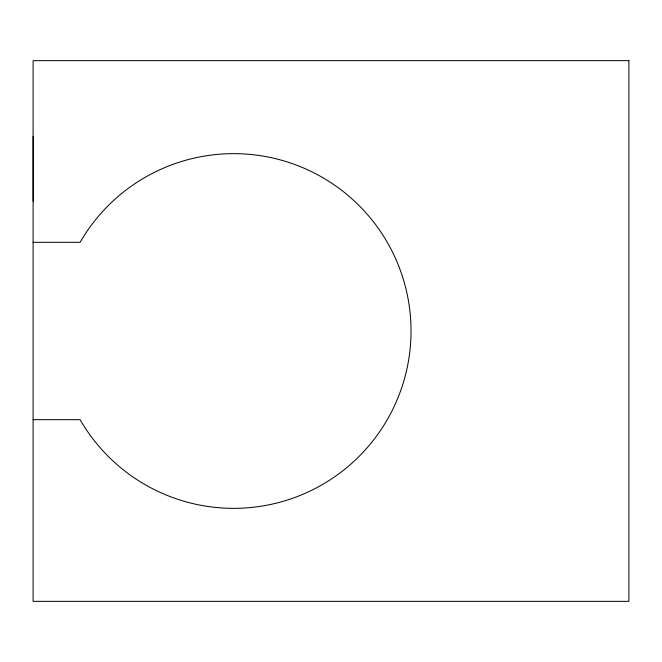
<?xml version="1.0" encoding="UTF-8"?>
<svg xmlns="http://www.w3.org/2000/svg" width="662" height="662" viewBox="0 0 662 662"><rect width="100%" height="100%" fill="white"/><g stroke="black" fill="none" stroke-linecap="round" stroke-linejoin="round"><path stroke-width="0.99" d="M33.1 242.325L80.085 242.325A177.35 177.35 0 0 1 347.674 195.141A177.35 177.35 0 0 1 347.674 466.859A177.35 177.35 0 0 1 80.085 419.675L33.1 419.675M33.191 136.347L33.191 201.231M628.9 60.656L33.1 60.656L33.1 601.344L628.9 601.344L628.9 60.656"/></g></svg>
